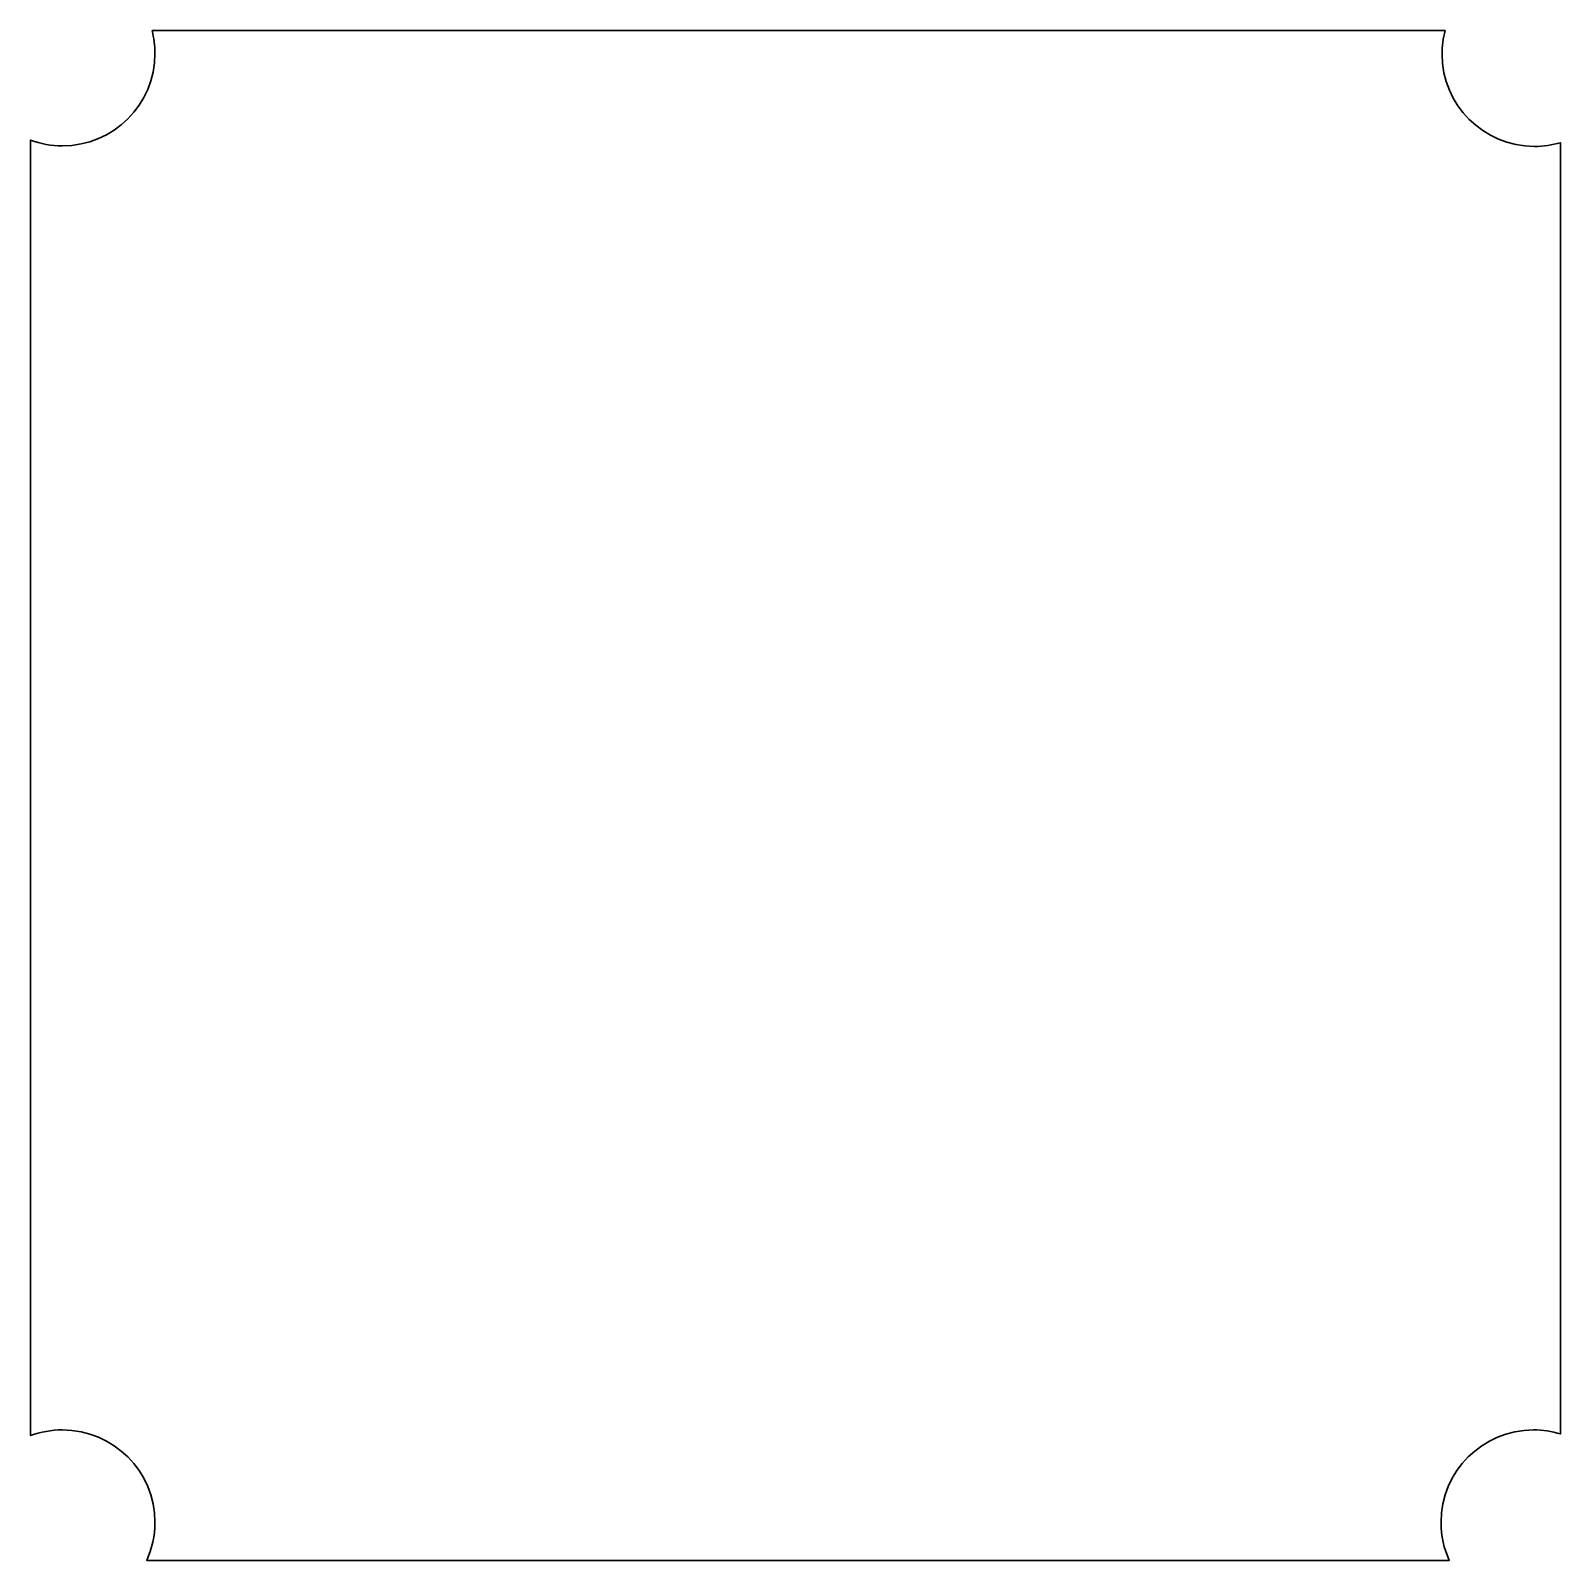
# Model space of a CAD drawing. Header units: centimetres. Extents: x -10.2 to 1.5, y 2.9 to 14.5.
import ezdxf

# ---------------------------------------------------------------- set-up
doc = ezdxf.new("R2010")
doc.units = ezdxf.units.CM
doc.header["$MEASUREMENT"] = 0
doc.layers.add('Layer 1', color=7, linetype='Continuous')

msp = doc.modelspace()

# ---------------------------------------------------------------- linework, layer by layer
at = {"layer": 'Layer 1', "color": 96, "lineweight": 30}
msp.add_open_spline([(-9.26855, 14.54625), (-9.25417, 14.49013), (-9.24623, 14.43155), (-9.24623, 14.37096), (-9.24623, 14.37096), (-9.24623, 13.98142), (-9.56275, 13.66568), (-9.95234, 13.66568), (-9.95234, 13.66568), (-10.03821, 13.66568), (-10.12011, 13.68138), (-10.19625, 13.7095), (-10.19625, 13.7095), (-10.19625, 13.7095), (-10.19625, 3.81243), (-10.19625, 3.81243), (-10.19625, 3.81243), (-10.12011, 3.84055), (-10.03821, 3.85626), (-9.95234, 3.85626), (-9.95234, 3.85626), (-9.56275, 3.85625), (-9.24623, 3.5397), (-9.24623, 3.15015), (-9.24623, 3.15015), (-9.24623, 3.04635), (-9.26876, 2.94789), (-9.30907, 2.85911), (-9.30907, 2.85911), (-9.30907, 2.85911), (0.64174, 2.85911), (0.64174, 2.85911), (0.64174, 2.85911), (0.60144, 2.94789), (0.57891, 3.04635), (0.57891, 3.15015), (0.57891, 3.15015), (0.57891, 3.53969), (0.89542, 3.85626), (1.28501, 3.85626), (1.28501, 3.85626), (1.35686, 3.85625), (1.42556, 3.84482), (1.49089, 3.82484), (1.49089, 3.82484), (1.49089, 3.82484), (1.49089, 13.68966), (1.49089, 13.68966), (1.49089, 13.68966), (1.42795, 13.67124), (1.36133, 13.66155), (1.29246, 13.66155), (1.29246, 13.66155), (0.90286, 13.66155), (0.58717, 13.97728), (0.58717, 14.36683), (0.58717, 14.36683), (0.58717, 14.42862), (0.59456, 14.48912), (0.6095, 14.54625), (0.6095, 14.54625), (0.6095, 14.54625), (-9.26525, 14.54625), (-9.26525, 14.54625), (-9.26525, 14.54625), (-9.26525, 14.54625), (-9.26855, 14.54625), (-9.26855, 14.54625)], degree=3, knots=[0, 0, 0, 0, 0.05555556, 0.05555556, 0.05555556, 0.05555556, 0.11111111, 0.11111111, 0.11111111, 0.11111111, 0.16666667, 0.16666667, 0.16666667, 0.16666667, 0.22222222, 0.22222222, 0.22222222, 0.22222222, 0.27777778, 0.27777778, 0.27777778, 0.27777778, 0.33333333, 0.33333333, 0.33333333, 0.33333333, 0.38888889, 0.38888889, 0.38888889, 0.38888889, 0.44444444, 0.44444444, 0.44444444, 0.44444444, 0.5, 0.5, 0.5, 0.5, 0.55555556, 0.55555556, 0.55555556, 0.55555556, 0.61111111, 0.61111111, 0.61111111, 0.61111111, 0.66666667, 0.66666667, 0.66666667, 0.66666667, 0.72222222, 0.72222222, 0.72222222, 0.72222222, 0.77777778, 0.77777778, 0.77777778, 0.77777778, 0.83333333, 0.83333333, 0.83333333, 0.83333333, 0.88888889, 0.88888889, 0.88888889, 0.88888889, 1, 1, 1, 1], dxfattribs=at)

doc.saveas('drawing.dxf')
